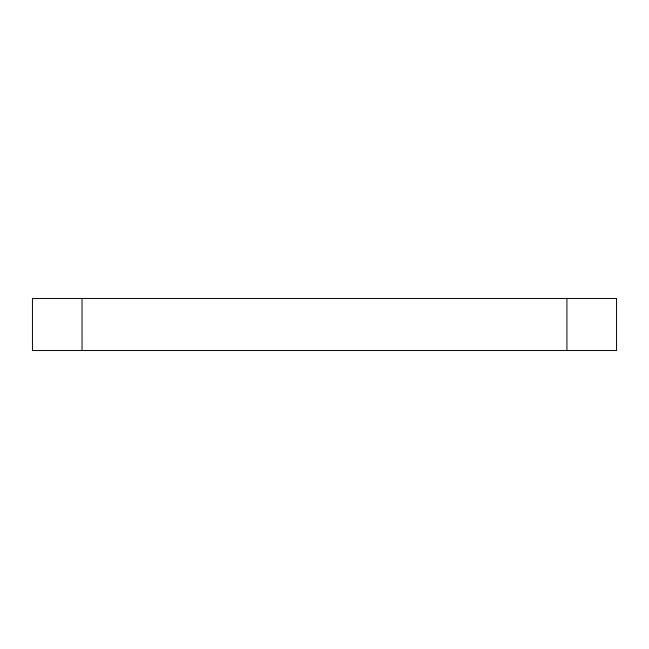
<?xml version="1.0" encoding="UTF-8"?>
<svg xmlns="http://www.w3.org/2000/svg" width="649" height="649" viewBox="0 0 649 649"><rect width="100%" height="100%" fill="white"/><g stroke="black" fill="none" stroke-linecap="round" stroke-linejoin="round"><path stroke-width="0.97" d="M566.918 298.467L566.918 350.533M82.034 298.467L82.05 350.533M616.55 298.467L32.45 298.467L32.45 350.533L616.55 350.533L616.55 298.467"/></g></svg>
